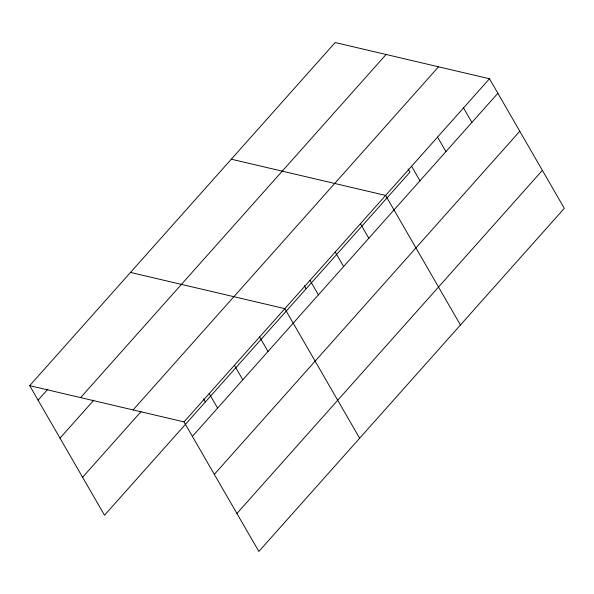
<?xml version="1.0" encoding="UTF-8"?>
<svg xmlns="http://www.w3.org/2000/svg" width="594" height="594" viewBox="0 0 594 594"><rect width="100%" height="100%" fill="white"/><g stroke="black" fill="none" stroke-linecap="round" stroke-linejoin="round"><path stroke-width="0.89" d="M29.7 385.662L335.165 42.538L489.486 78.757L564.3 208.338L258.836 551.462L184.021 421.881L29.7 385.662L104.514 515.243L409.979 172.119L408.152 168.956M38.083 400.178L47.914 389.129M80.628 397.616L386.093 54.492M60.001 438.149L93.807 400.178M133.093 409.927L438.558 66.803M82.588 477.272L140.986 411.679M184.021 421.881L489.486 78.757M192.397 436.397L497.869 93.273M214.323 474.368L519.787 131.244M236.909 513.491L542.374 170.367M231.311 159.199L385.625 195.419L460.439 325M130.502 272.431L284.823 308.65L359.637 438.231M463.52 107.922L471.903 122.438M437.555 137.088L445.938 151.604M411.59 166.253L419.973 180.769M360.424 223.73L368.807 238.239M335.224 252.034L343.607 266.55M310.023 280.346L318.406 294.854M304.299 285.617L306.125 288.781M259.623 336.961L267.998 351.47M234.422 365.265L242.798 379.781M209.222 393.577L217.597 408.085M203.49 398.849L205.316 402.012"/></g></svg>
